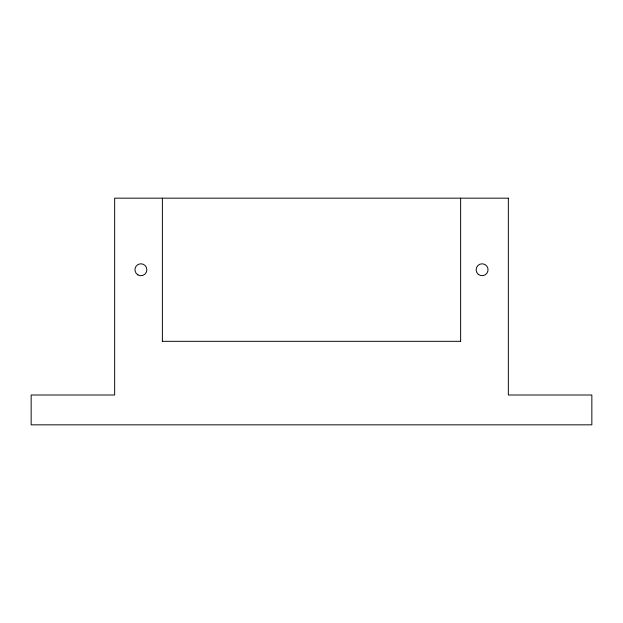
<?xml version="1.0" encoding="UTF-8"?>
<svg xmlns="http://www.w3.org/2000/svg" width="623" height="623" viewBox="0 0 623 623"><rect width="100%" height="100%" fill="white"/><g stroke="black" fill="none" stroke-linecap="round" stroke-linejoin="round"><path stroke-width="0.93" d="M162.292 341.326L460.709 341.326M460.623 198.169L460.623 341.326M162.377 198.169L162.377 341.326M508.345 198.169L114.655 198.169L114.655 395.005L31.15 395.005L31.15 424.831L591.85 424.831L591.85 395.005L508.345 395.005L508.345 198.169M137.924 274.914A5.965 5.965 0 0 0 146.872 269.743A5.965 5.965 0 0 0 137.924 264.58A5.965 5.965 0 0 0 137.924 274.914M478.3 274.346A5.965 5.965 0 0 0 487.98 270.732A5.965 5.965 0 0 0 480.014 264.16A5.965 5.965 0 0 0 478.3 274.346"/></g></svg>
